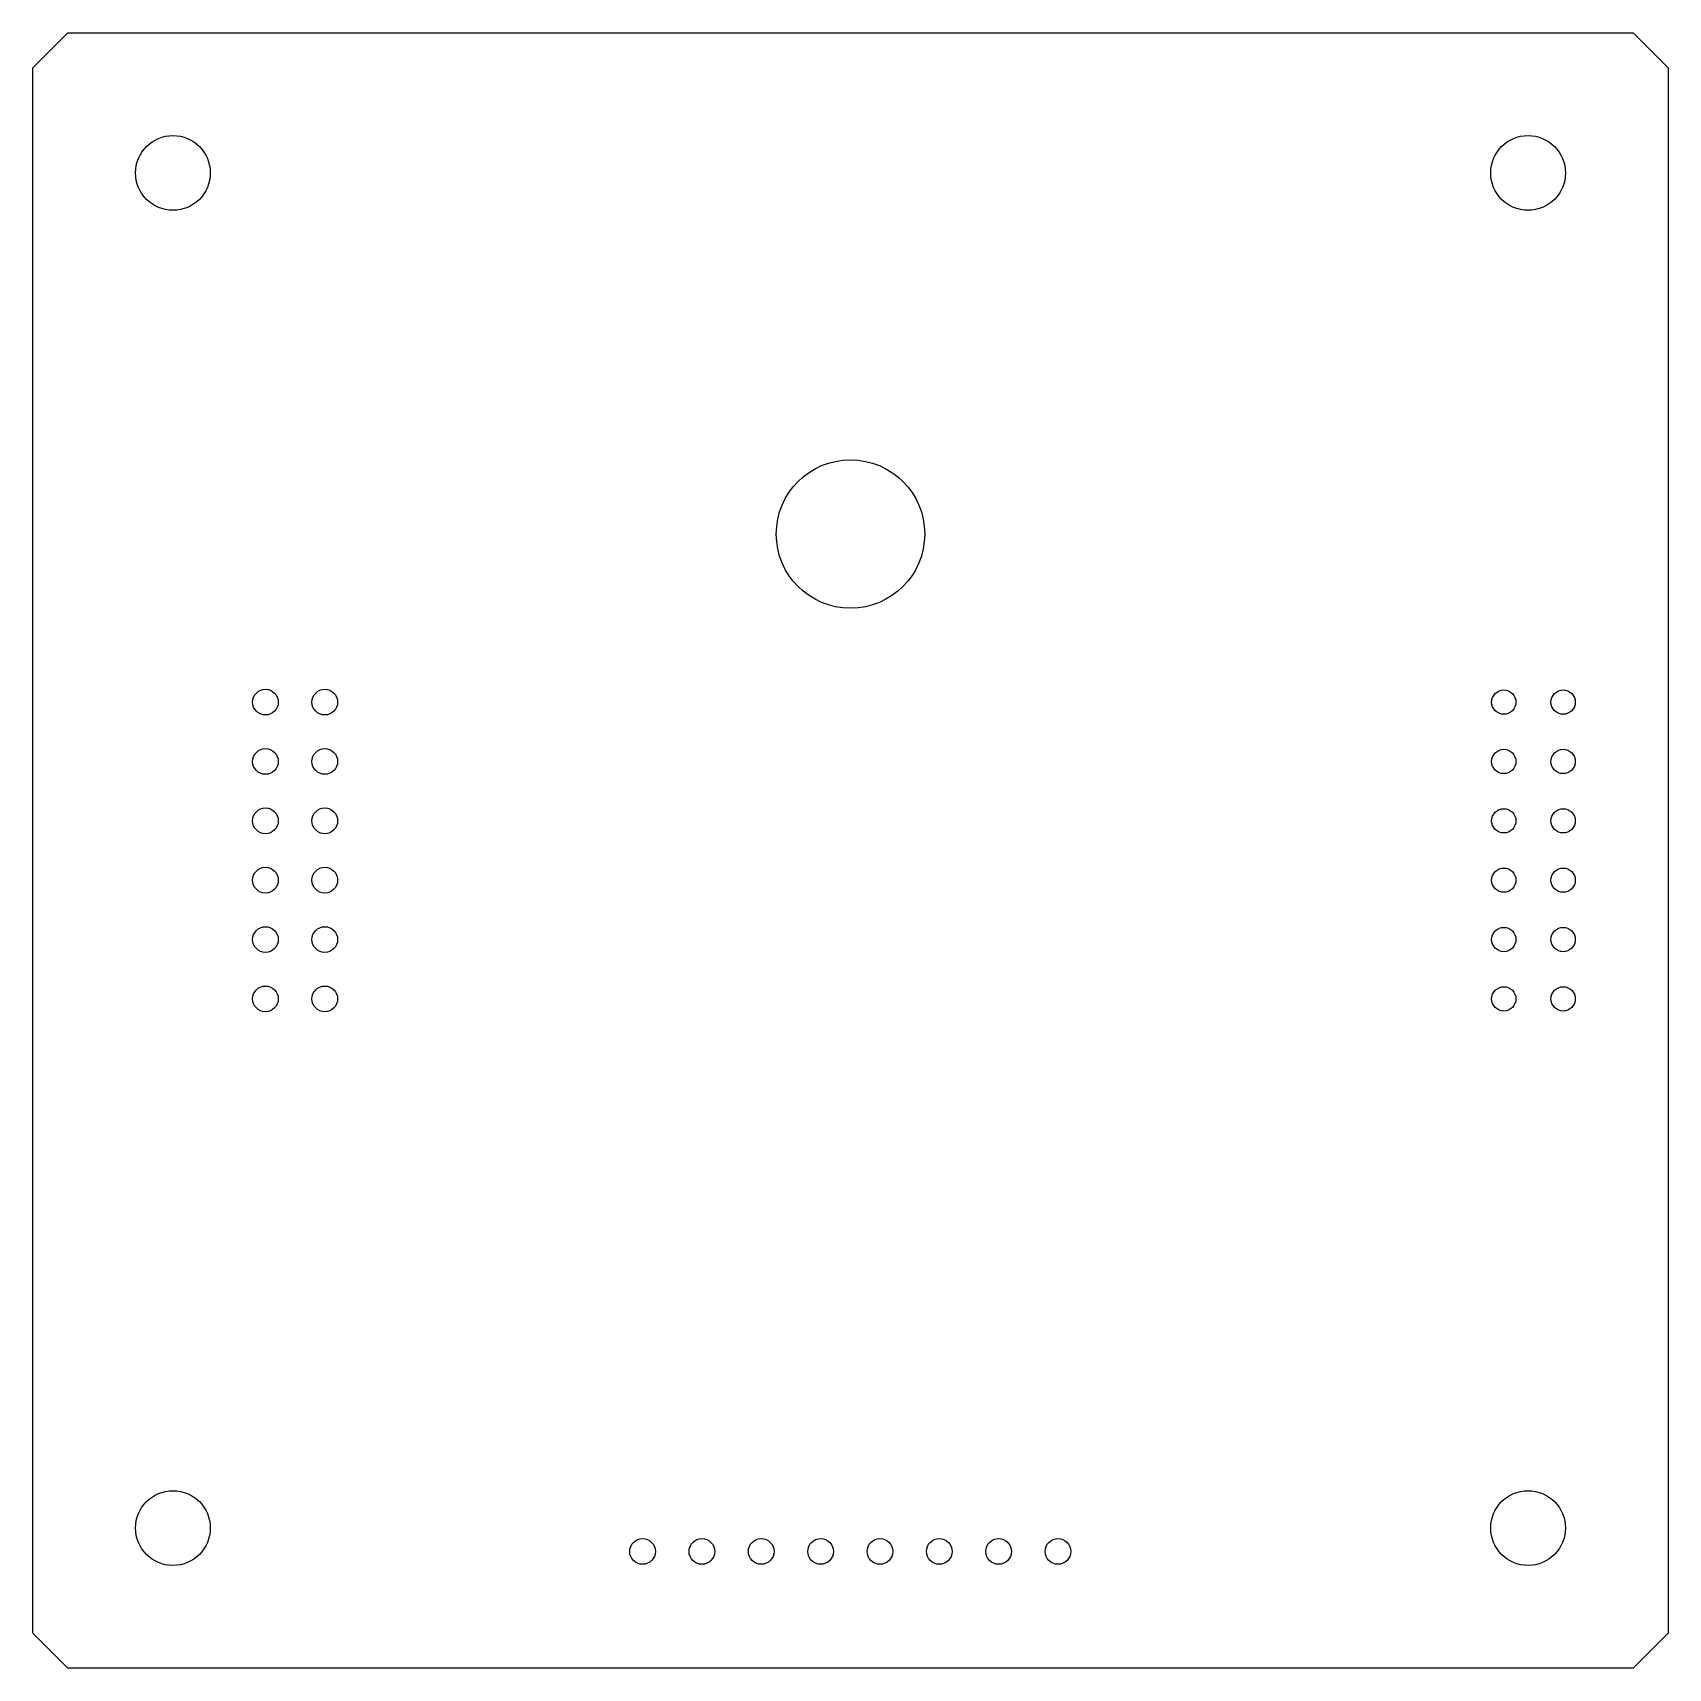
# Model space of a CAD drawing. Extents: x 465 to 535, y 465 to 535.
import ezdxf

# ---------------------------------------------------------------- set-up
doc = ezdxf.new("R2010")
doc.units = 0
doc.layers.get('0').update_dxf_attribs({"linetype": 'CONTINUOUS'})
doc.layers.add('_BOARD', color=254, linetype='CONTINUOUS')
doc.layers.add('_DRILL', color=251, linetype='CONTINUOUS')

# ---------------------------------------------------------------- blocks, each defined once
blk = doc.blocks.new('_HOLE')
blk.add_circle((0, 0), 0.5)

msp = doc.modelspace()

# ---------------------------------------------------------------- linework, layer by layer
at = {"layer": '_BOARD', "color": 3}
msp.add_lwpolyline([(465, 466.5), (465, 533.5), (465, 533.5), (466.5, 535), (466.5, 535), (533.5, 535), (533.5, 535), (535, 533.5), (535, 533.5), (535, 466.5), (535, 466.5), (533.5, 465), (533.5, 465), (466.5, 465), (466.5, 465), (465, 466.5), (465, 466.5)], close=True, dxfattribs=at)

# ---------------------------------------------------------------- block references
at = {"layer": '_DRILL'}
for p, xscale, yscale in [((471, 529), 3.2, 3.2), ((529, 529), 3.2, 3.2), ((500, 513.545), 6.35, 6.35), ((474.96, 506.35), 1.1, 1.1), ((477.5, 506.35), 1.1, 1.1), ((527.96, 506.35), 1.04, 1.04), ((530.5, 506.35), 1.04, 1.04), ((474.96, 503.81), 1.1, 1.1), ((477.5, 503.81), 1.1, 1.1), ((527.96, 503.81), 1.04, 1.04), ((530.5, 503.81), 1.04, 1.04), ((474.96, 501.27), 1.1, 1.1), ((477.5, 501.27), 1.1, 1.1), ((527.96, 501.27), 1.04, 1.04), ((530.5, 501.27), 1.04, 1.04), ((474.96, 498.73), 1.1, 1.1), ((477.5, 498.73), 1.1, 1.1), ((527.96, 498.73), 1.04, 1.04), ((530.5, 498.73), 1.04, 1.04), ((474.96, 496.19), 1.1, 1.1), ((477.5, 496.19), 1.1, 1.1), ((527.96, 496.19), 1.04, 1.04), ((530.5, 496.19), 1.04, 1.04), ((474.96, 493.65), 1.1, 1.1), ((477.5, 493.65), 1.1, 1.1), ((527.96, 493.65), 1.04, 1.04), ((530.5, 493.65), 1.04, 1.04), ((471, 471), 3.2, 3.2), ((529, 471), 3.2, 3.2), ((491.1, 470), 1.1, 1.1), ((493.64, 470), 1.1, 1.1), ((496.18, 470), 1.1, 1.1), ((498.72, 470), 1.1, 1.1), ((501.26, 470), 1.1, 1.1), ((503.8, 470), 1.1, 1.1), ((506.34, 470), 1.1, 1.1), ((508.88, 470), 1.1, 1.1)]:
    msp.add_blockref('_HOLE', p, dxfattribs=dict(at, xscale=xscale, yscale=yscale))

doc.saveas('drawing.dxf')
